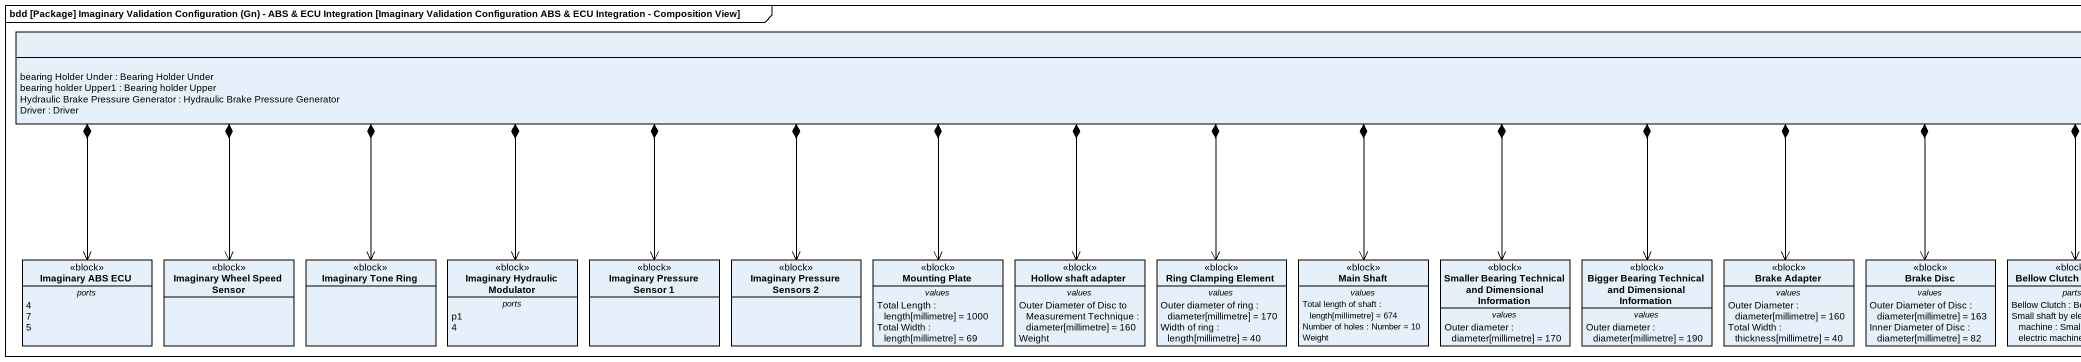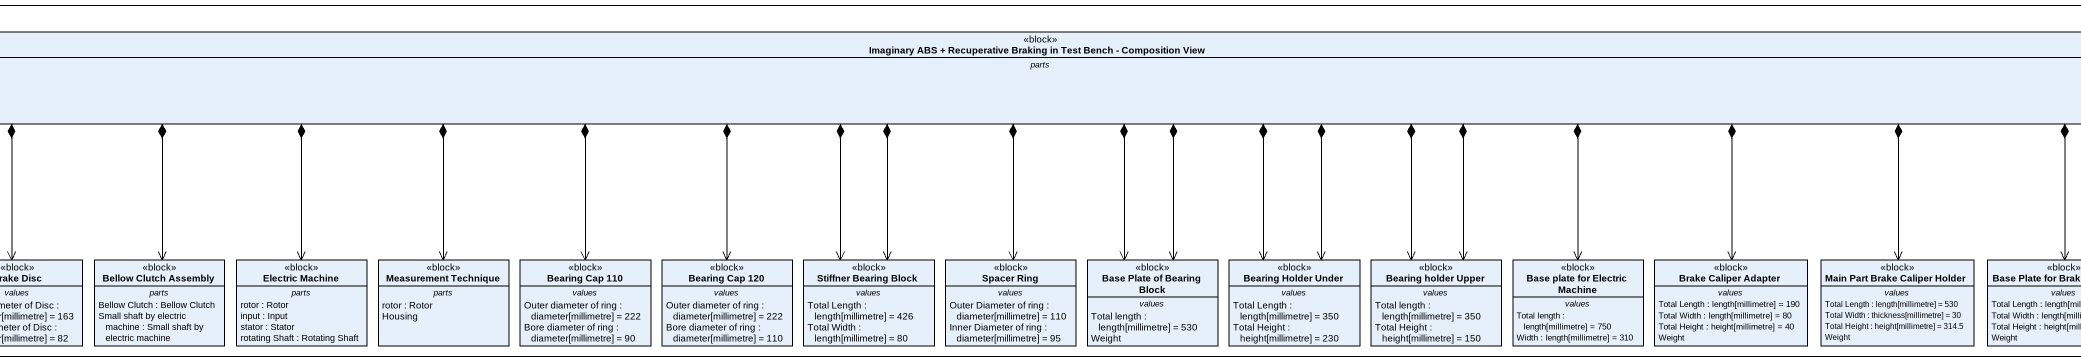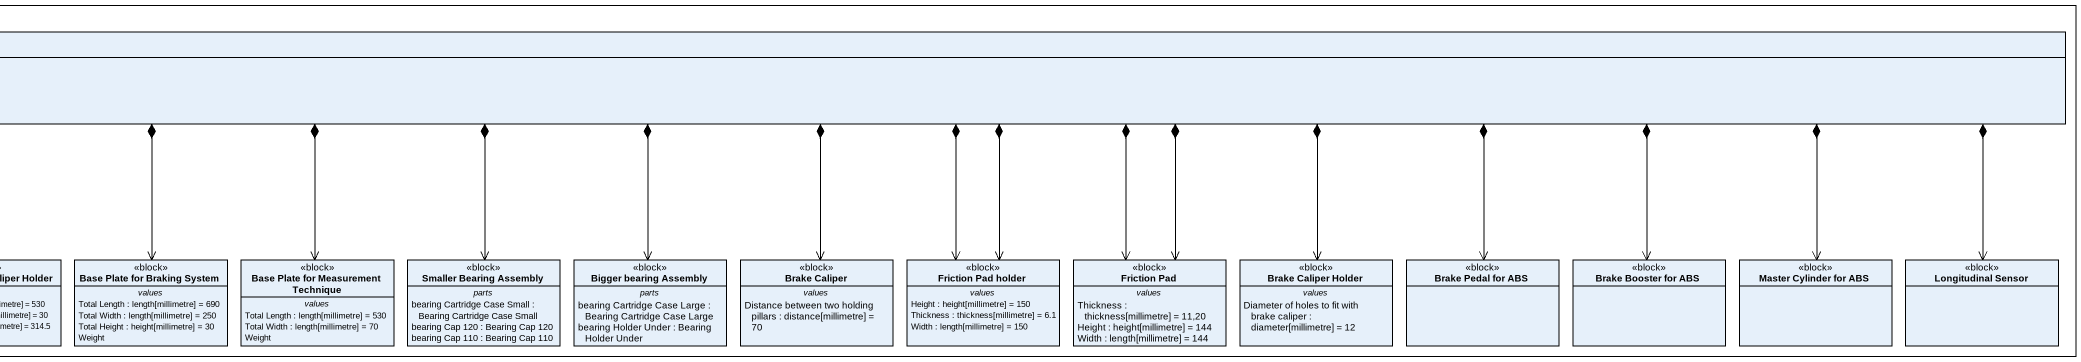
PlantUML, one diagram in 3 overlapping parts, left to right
@startuml
mainframe bdd [Package] Imaginary Validation Configuration (Gn) - ABS & ECU Integration [Imaginary Validation Configuration ABS & ECU Integration - Composition View]
hide circle
hide empty members
class "Imaginary ABS + Recuperative Braking in Test Bench - Composition View" as Imaginary_ABS_Recuperative <<block>> {
  -- parts --
  bearing Holder Under : Bearing Holder Under
  bearing holder Upper1 : Bearing holder Upper
  Hydraulic Brake Pressure Generator : Hydraulic Brake Pressure Generator
  Driver : Driver
}
class "Imaginary ABS ECU" as Imaginary_ABS_ECU <<block>> {
  -- ports --
  4
  7
  5
}
class "Imaginary Wheel Speed Sensor" as Imaginary_Wheel_Speed_Sensor <<block>>
class "Imaginary Tone Ring" as Imaginary_Tone_Ring <<block>>
class "Imaginary Hydraulic Modulator" as Imaginary_Hydraulic <<block>> {
  -- ports --
  p1
  4
}
class "Imaginary Pressure Sensor 1" as Imaginary_Pressure_Sensor_1 <<block>>
class "Imaginary Pressure Sensors 2" as Imaginary_Pressure_Sensors_2 <<block>>
class "Mounting Plate" as Mounting_Plate <<block>> {
  -- values --
  Total Length : length[millimetre] = 1000
  Total Width : length[millimetre] = 69
}
class "Hollow shaft adapter" as Hollow_shaft_adapter <<block>> {
  -- values --
  Outer Diameter of Disc to Measurement Technique : diameter[millimetre] = 160
  Weight
}
class "Ring Clamping Element" as Ring_Clamping_Element <<block>> {
  -- values --
  Outer diameter of ring : diameter[millimetre] = 170
  Width of ring : length[millimetre] = 40
}
class "Main Shaft" as Main_Shaft <<block>> {
  -- values --
  Total length of shaft : length[millimetre] = 674
  Number of holes : Number = 10
  Weight
}
class "Smaller Bearing Technical and Dimensional Information" as Smaller_Bearing_Technical <<block>> {
  -- values --
  Outer diameter : diameter[millimetre] = 170
}
class "Bigger Bearing Technical and Dimensional Information" as Bigger_Bearing_Technical <<block>> {
  -- values --
  Outer diameter : diameter[millimetre] = 190
}
class "Brake Adapter" as Brake_Adapter <<block>> {
  -- values --
  Outer Diameter : diameter[millimetre] = 160
  Total Width : thickness[millimetre] = 40
}
class "Brake Disc" as Brake_Disc <<block>> {
  -- values --
  Outer Diameter of Disc : diameter[millimetre] = 163
  Inner Diameter of Disc : diameter[millimetre] = 82
}
class "Bellow Clutch Assembly" as Bellow_Clutch_Assembly <<block>> {
  -- parts --
  Bellow Clutch : Bellow Clutch
  Small shaft by electric machine : Small shaft by electric machine
}
class "Electric Machine" as Electric_Machine <<block>> {
  -- parts --
  rotor : Rotor
  input : Input
  stator : Stator
  rotating Shaft : Rotating Shaft
}
class "Measurement Technique" as Measurement_Technique <<block>> {
  -- parts --
  rotor : Rotor
  Housing
}
class "Bearing Cap 110" as Bearing_Cap_110 <<block>> {
  -- values --
  Outer diameter of ring : diameter[millimetre] = 222
  Bore diameter of ring : diameter[millimetre] = 90
}
class "Bearing Cap 120" as Bearing_Cap_120 <<block>> {
  -- values --
  Outer diameter of ring : diameter[millimetre] = 222
  Bore diameter of ring : diameter[millimetre] = 110
}
class "Stiffner Bearing Block" as Stiffner_Bearing_Block <<block>> {
  -- values --
  Total Length : length[millimetre] = 426
  Total Width : length[millimetre] = 80
}
class "Spacer Ring" as Spacer_Ring <<block>> {
  -- values --
  Outer Diameter of ring : diameter[millimetre] = 110
  Inner Diameter of ring : diameter[millimetre] = 95
}
class "Base Plate of Bearing Block" as Base_Plate_of_Bearing_Block <<block>> {
  -- values --
  Total length : length[millimetre] = 530
  Weight
}
class "Bearing Holder Under" as Bearing_Holder_Under <<block>> {
  -- values --
  Total Length : length[millimetre] = 350
  Total Height : height[millimetre] = 230
}
class "Bearing holder Upper" as Bearing_holder_Upper <<block>> {
  -- values --
  Total length : length[millimetre] = 350
  Total Height : height[millimetre] = 150
}
class "Base plate for Electric Machine" as Base_plate_for_Electric <<block>> {
  -- values --
  Total length : length[millimetre] = 750
  Width : length[millimetre] = 310
}
class "Brake Caliper Adapter" as Brake_Caliper_Adapter <<block>> {
  -- values --
  Total Length : length[millimetre] = 190
  Total Width : length[millimetre] = 80
  Total Height : height[millimetre] = 40
  Weight
}
class "Main Part Brake Caliper Holder" as Main_Part_Brake_Caliper <<block>> {
  -- values --
  Total Length : length[millimetre] = 530
  Total Width : thickness[millimetre] = 30
  Total Height : height[millimetre] = 314.5
  Weight
}
class "Base Plate for Braking System" as Base_Plate_for_Braking <<block>> {
  -- values --
  Total Length : length[millimetre] = 690
  Total Width : length[millimetre] = 250
  Total Height : height[millimetre] = 30
  Weight
}
class "Base Plate for Measurement Technique" as Base_Plate_for_Measurement <<block>> {
  -- values --
  Total Length : length[millimetre] = 530
  Total Width : length[millimetre] = 70
  Weight
}
class "Smaller Bearing Assembly" as Smaller_Bearing_Assembly <<block>> {
  -- parts --
  bearing Cartridge Case Small : Bearing Cartridge Case Small
  bearing Cap 120 : Bearing Cap 120
  bearing Cap 110 : Bearing Cap 110
}
class "Bigger bearing Assembly" as Bigger_bearing_Assembly <<block>> {
  -- parts --
  bearing Cartridge Case Large : Bearing Cartridge Case Large
  bearing Holder Under : Bearing Holder Under
}
class "Brake Caliper" as Brake_Caliper <<block>> {
  -- values --
  Distance between two holding pillars : distance[millimetre] = 70
}
class "Friction Pad holder" as Friction_Pad_holder <<block>> {
  -- values --
  Height : height[millimetre] = 150
  Thickness : thickness[millimetre] = 6.1
  Width : length[millimetre] = 150
}
class "Friction Pad" as Friction_Pad <<block>> {
  -- values --
  Thickness : thickness[millimetre] = 11,20
  Height : height[millimetre] = 144
  Width : length[millimetre] = 144
}
class "Brake Caliper Holder" as Brake_Caliper_Holder <<block>> {
  -- values --
  Diameter of holes to fit with brake caliper : diameter[millimetre] = 12
}
class "Brake Pedal for ABS" as Brake_Pedal_for_ABS <<block>>
class "Brake Booster for ABS" as Brake_Booster_for_ABS <<block>>
class "Master Cylinder for ABS" as Master_Cylinder_for_ABS <<block>>
class "Longitudinal Sensor" as Longitudinal_Sensor <<block>>
Imaginary_ABS_Recuperative *-left-> Imaginary_ABS_ECU
Imaginary_ABS_Recuperative *-left-> Imaginary_Wheel_Speed_Sensor
Imaginary_ABS_Recuperative *-left-> Imaginary_Tone_Ring
Imaginary_ABS_Recuperative *-left-> Imaginary_Hydraulic
Imaginary_ABS_Recuperative *-left-> Imaginary_Pressure_Sensor_1
Imaginary_ABS_Recuperative *-left-> Imaginary_Pressure_Sensors_2
Imaginary_ABS_Recuperative *-left-> Mounting_Plate
Imaginary_ABS_Recuperative *-left-> Hollow_shaft_adapter
Imaginary_ABS_Recuperative *-left-> Ring_Clamping_Element
Imaginary_ABS_Recuperative *-left-> Main_Shaft
Imaginary_ABS_Recuperative *-left-> Smaller_Bearing_Technical
Imaginary_ABS_Recuperative *-left-> Bigger_Bearing_Technical
Imaginary_ABS_Recuperative *-left-> Brake_Adapter
Imaginary_ABS_Recuperative *-left-> Brake_Disc
Imaginary_ABS_Recuperative *-left-> Bellow_Clutch_Assembly
Imaginary_ABS_Recuperative *-left-> Electric_Machine
Imaginary_ABS_Recuperative *-left-> Measurement_Technique
Imaginary_ABS_Recuperative *-left-> Bearing_Cap_110
Imaginary_ABS_Recuperative *--> Bearing_Cap_120
Imaginary_ABS_Recuperative *--> Stiffner_Bearing_Block
Imaginary_ABS_Recuperative *--> Stiffner_Bearing_Block
Imaginary_ABS_Recuperative *--> Spacer_Ring
Imaginary_ABS_Recuperative *--> Base_Plate_of_Bearing_Block
Imaginary_ABS_Recuperative *--> Base_Plate_of_Bearing_Block
Imaginary_ABS_Recuperative *--> Bearing_Holder_Under
Imaginary_ABS_Recuperative *--> Bearing_Holder_Under
Imaginary_ABS_Recuperative *-right-> Bearing_holder_Upper
Imaginary_ABS_Recuperative *-right-> Bearing_holder_Upper
Imaginary_ABS_Recuperative *-right-> Base_plate_for_Electric
Imaginary_ABS_Recuperative *-right-> Brake_Caliper_Adapter
Imaginary_ABS_Recuperative *-right-> Main_Part_Brake_Caliper
Imaginary_ABS_Recuperative *-right-> Base_Plate_for_Braking
Imaginary_ABS_Recuperative *-right-> Base_Plate_for_Measurement
Imaginary_ABS_Recuperative *-right-> Smaller_Bearing_Assembly
Imaginary_ABS_Recuperative *-right-> Bigger_bearing_Assembly
Imaginary_ABS_Recuperative *-right-> Brake_Caliper
Imaginary_ABS_Recuperative *-right-> Friction_Pad_holder
Imaginary_ABS_Recuperative *-right-> Friction_Pad_holder
Imaginary_ABS_Recuperative *-right-> Friction_Pad
Imaginary_ABS_Recuperative *-right-> Friction_Pad
Imaginary_ABS_Recuperative *-right-> Brake_Caliper_Holder
Imaginary_ABS_Recuperative *-right-> Brake_Pedal_for_ABS
Imaginary_ABS_Recuperative *-right-> Brake_Booster_for_ABS
Imaginary_ABS_Recuperative *-right-> Master_Cylinder_for_ABS
Imaginary_ABS_Recuperative *-right-> Longitudinal_Sensor
@enduml
